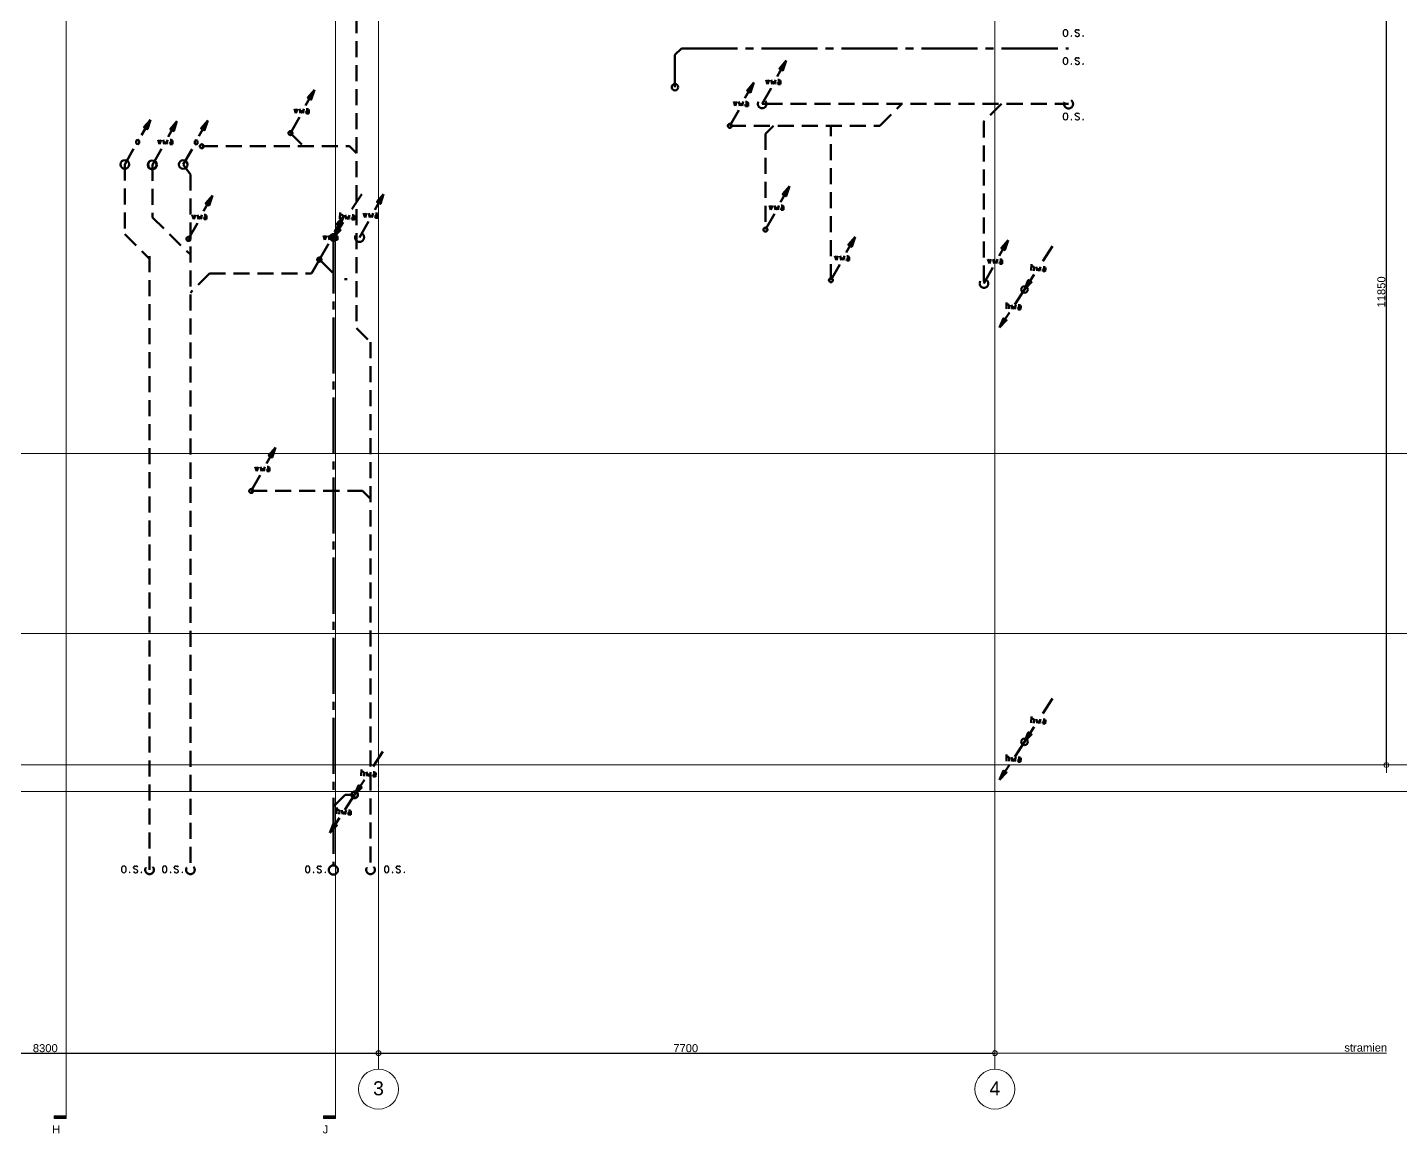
# Model space of a CAD drawing. Header units: metres. Extents: x -4.5 to 35.1, y -3.6 to 25.4.
# Drawn here: x 9.22 to 26.37, y -3.6 to 10.21 of the extents above; entities that cross this region are included whole.
import ezdxf

# ---------------------------------------------------------------- set-up
doc = ezdxf.new("R2010")
doc.units = ezdxf.units.M
doc.header["$PDMODE"] = 65
doc.linetypes.add('ACAD_ISO14W100_S12', pattern=[0.9, 0.7, -0.1, 0, 0, 0, 0, 0, -0.1])
doc.linetypes.add('VERDECKT2_S2', pattern=[0.27, 0.2, -0.07])
doc.layers.add('New_A Stramien', color=7, linetype='Continuous', lineweight=13)
doc.layers.add('Standard', color=7, linetype='Continuous', lineweight=25)
doc.styles.add('ARIAL', font='ARIAL.TTF')
doc.dimstyles.new('_DIMSTYLE_3', dxfattribs={"dimtxt": 0.1, "dimasz": 0.2, "dimexe": 0, "dimexo": 0, "dimgap": 0.05, "dimtad": 2, "dimdec": 0, "dimlfac": 1000, "dimrnd": 1, "dimdsep": 46, "dimtxsty": 'ARIAL', "dimblk1": 'ALL_ML_KREIS', "dimblk2": 'ALL_ML_KREIS', "dimsah": 1, "dimcen": 0, "dimclrd": 9, "dimclre": 9, "dimclrt": 9, "dimadec": 0, "dimazin": 0, "dimtfac": 1, "dimtdec": 0, "dimtix": 1, "dimtmove": 2, "dimatfit": 3, "dimfxl": 0, "dimtzin": 0, "dimlwd": 0, "dimlwe": 13, "dimarcsym": 0})

# ---------------------------------------------------------------- blocks, each defined once
blk = doc.blocks.new('ALL_ML_KREIS')
at = {"color": 0, "linetype": 'ByBlock', "lineweight": -2}
for p, q in [((-1, 0), (0.5, 0)), ((0, -0.5), (0, 0.5))]:
    blk.add_line(p, q, dxfattribs=at)
blk.add_circle((0, 0), 0.15, dxfattribs=at)
blk = doc.blocks.new('*D17')
at = {"layer": 'DEFPOINTS', "color": 252, "linetype": 'Continuous', "lineweight": 13}
for p in [(5.3, -2.6), (5.3, -2.6), (13.6, -2.6)]:
    blk.add_point(p, dxfattribs=at)
at = {"layer": 'Standard', "color": 9, "linetype": 'Continuous', "lineweight": -2}
for p, q in [((5.3, -2.6), (5.3, -2.6)), ((13.6, -2.6), (13.6, -2.6))]:
    blk.add_line(p, q, dxfattribs=at)
at = {"layer": 'Standard', "color": 252, "linetype": 'Continuous', "lineweight": -2}
blk.add_line((5.3, -2.6), (13.6, -2.6), dxfattribs=at)
at = {"layer": 'Standard', "color": 9, "linetype": 'Continuous', "lineweight": 13, "xscale": 0.2, "yscale": 0.2, "zscale": 0.2, "rotation": 180}
blk.add_blockref('ALL_ML_KREIS', (5.3, -2.6), dxfattribs=at)
at = {"layer": 'Standard', "color": 9, "linetype": 'Continuous', "lineweight": 13, "xscale": 0.2, "yscale": 0.2, "zscale": 0.2}
blk.add_blockref('ALL_ML_KREIS', (13.6, -2.6), dxfattribs=at)
at = {"layer": 'Standard', "color": 9, "linetype": 'Continuous', "lineweight": 13, "insert": (9.438, -2.538), "char_height": 0.1, "width": 0.4, "attachment_point": 5, "style": 'ARIAL'}
blk.add_mtext('\\A1;{8300}', dxfattribs=at)
blk = doc.blocks.new('*D18')
at = {"layer": 'DEFPOINTS', "color": 252, "linetype": 'Continuous', "lineweight": 13}
for p in [(13.6, -2.6), (13.6, -2.6), (21.3, -2.6)]:
    blk.add_point(p, dxfattribs=at)
at = {"layer": 'Standard', "color": 9, "linetype": 'Continuous', "lineweight": -2}
for p, q in [((13.6, -2.6), (13.6, -2.6)), ((21.3, -2.6), (21.3, -2.6))]:
    blk.add_line(p, q, dxfattribs=at)
at = {"layer": 'Standard', "color": 252, "linetype": 'Continuous', "lineweight": -2}
blk.add_line((13.6, -2.6), (21.3, -2.6), dxfattribs=at)
at = {"layer": 'Standard', "color": 9, "linetype": 'Continuous', "lineweight": 13, "xscale": 0.2, "yscale": 0.2, "zscale": 0.2, "rotation": 180}
blk.add_blockref('ALL_ML_KREIS', (13.6, -2.6), dxfattribs=at)
at = {"layer": 'Standard', "color": 9, "linetype": 'Continuous', "lineweight": 13, "xscale": 0.2, "yscale": 0.2, "zscale": 0.2}
blk.add_blockref('ALL_ML_KREIS', (21.3, -2.6), dxfattribs=at)
at = {"layer": 'Standard', "color": 9, "linetype": 'Continuous', "lineweight": 13, "insert": (17.438, -2.538), "char_height": 0.1, "width": 0.4, "attachment_point": 5, "style": 'ARIAL'}
blk.add_mtext('\\A1;{7700}', dxfattribs=at)
blk = doc.blocks.new('NSY101')
at = {"color": 0, "linetype": 'ByBlock', "lineweight": -2}
blk.add_circle((0, 0), 0.05, dxfattribs=at)
blk = doc.blocks.new('*D19')
at = {"layer": 'DEFPOINTS', "color": 252, "linetype": 'Continuous', "lineweight": 13}
for p in [(26.19, 12.85), (26.19, 1), (26.19, 1)]:
    blk.add_point(p, dxfattribs=at)
at = {"layer": 'Standard', "color": 9, "linetype": 'Continuous', "lineweight": -2}
for p, q in [((26.19, 12.85), (26.19, 12.85)), ((26.19, 1), (26.19, 1))]:
    blk.add_line(p, q, dxfattribs=at)
at = {"layer": 'Standard', "color": 252, "linetype": 'Continuous', "lineweight": -2}
blk.add_line((26.19, 1), (26.19, 12.85), dxfattribs=at)
at = {"layer": 'Standard', "color": 9, "linetype": 'Continuous', "lineweight": 13, "xscale": 0.2, "yscale": 0.2, "zscale": 0.2}
for p, rotation in [((26.19, 12.85), 90), ((26.19, 1), -90.00000000000001)]:
    blk.add_blockref('ALL_ML_KREIS', p, dxfattribs=dict(at, rotation=rotation))
at = {"layer": 'Standard', "color": 9, "linetype": 'Continuous', "lineweight": 13, "insert": (26.128, 6.909), "char_height": 0.1, "width": 0.5, "attachment_point": 5, "rotation": 90, "style": 'ARIAL'}
blk.add_mtext('\\A1;{11850}', dxfattribs=at)
blk = doc.blocks.new('COMPLEXOBJECT_3')
at = {"layer": 'Standard', "color": 252, "linetype": 'Continuous', "lineweight": 13, "insert": (13.6, -3.04), "char_height": 0.175, "width": 0.22374, "attachment_point": 5, "style": 'ARIAL'}
blk.add_mtext('\\W0.99;3', dxfattribs=at)
blk = doc.blocks.new('COMPLEXOBJECT_4')
at = {"layer": 'Standard', "color": 252, "linetype": 'Continuous', "lineweight": 13, "insert": (21.3, -3.04), "char_height": 0.175, "width": 0.22374, "attachment_point": 5, "style": 'ARIAL'}
blk.add_mtext('\\W0.99;4', dxfattribs=at)

msp = doc.modelspace()

# ---------------------------------------------------------------- hatches: boundary and pattern name
at = {"layer": 'Standard', "linetype": 'Continuous', "lineweight": 13}
for points in [[(9.6986, -3.4138), (9.6986, -3.3838), (9.5486, -3.3838), (9.5486, -3.4138)], [(13.0633, -3.4138), (13.0633, -3.3838), (12.9133, -3.3838), (12.9133, -3.4138)]]:
    msp.add_hatch(color=0, dxfattribs=at).paths.add_polyline_path(points)

# ---------------------------------------------------------------- linework, layer by layer
at = {"layer": 'New_A Stramien', "color": 252, "linetype": 'Continuous', "lineweight": 13}
for p, q in [((13.6, -1.8), (13.6, 23.46)), ((13.6, -1.8), (13.6, 23.46)), ((21.3, -1.7955), (21.3, 23.4554)), ((21.3, -1.7955), (21.3, 23.4554)), ((-2.89, 1), (25.9, 1)), ((-2.89, 1), (25.9, 1)), ((25.9, 1), (26.9, 1)), ((13.6, -1.8), (13.6, -2.8)), ((21.3, -1.7955), (21.3, -2.8))]:
    msp.add_line(p, q, dxfattribs=at)
for centre, start, end in [((13.6, -3.05), 90, 270), ((13.6, -3.05), 270, 90), ((21.3, -3.05), 90, 270), ((21.3, -3.05), 270, 90)]:
    msp.add_arc(centre, 0.25, start, end, dxfattribs=at)
at = {"layer": 'Standard', "color": 252, "linetype": 'Continuous', "lineweight": 13}
for p, q in [((9.6986, -3.2638), (9.6986, 25.0491)), ((9.6986, -3.2638), (9.6986, 25.0491)), ((13.0633, -3.2638), (13.0633, 25.0491)), ((13.0633, -3.2638), (13.0633, 25.0491)), ((-4.1221, 4.8908), (26.8317, 4.8908)), ((-4.1221, 4.8908), (26.8317, 4.8908)), ((-4.1221, 2.6413), (26.8317, 2.6413)), ((-4.1221, 2.6413), (26.8317, 2.6413)), ((-4.1221, 0.6673), (26.8317, 0.6673)), ((-4.1221, 0.6673), (26.8317, 0.6673)), ((21.3, -2.6), (26.19, -2.6)), ((21.3, -2.6), (26.19, -2.6)), ((9.6986, -3.4138), (9.6986, -2.9038)), ((13.0633, -3.4138), (13.0633, -2.9038)), ((9.6986, -3.3838), (9.5486, -3.3838)), ((9.5486, -3.3838), (9.5486, -3.4138)), ((9.5486, -3.4138), (9.6986, -3.4138)), ((9.6986, -3.4138), (9.6986, -3.3838)), ((13.0633, -3.3838), (12.9133, -3.3838)), ((12.9133, -3.3838), (12.9133, -3.4138)), ((12.9133, -3.4138), (13.0633, -3.4138)), ((13.0633, -3.4138), (13.0633, -3.3838))]:
    msp.add_line(p, q, dxfattribs=at)
at = {"layer": 'Standard', "color": 32, "linetype": 'VERDECKT2_S2', "lineweight": 50}
for p, q in [((13.3238, 11.2416), (13.3238, 6.4579)), ((18.3929, 9.2568), (18.4471, 9.2568)), ((18.4471, 9.2568), (22.2202, 9.2568)), ((19.8638, 8.9831), (20.1375, 9.2568)), ((21.3814, 9.2568), (21.1639, 9.0393)), ((17.9887, 8.9831), (19.8638, 8.9831)), ((18.5352, 8.9831), (18.4331, 8.8831)), ((19.2525, 7.0555), (19.2525, 8.9831)), ((21.1639, 9.0393), (21.1639, 7.0142)), ((12.5008, 8.8935), (12.6508, 8.7435)), ((18.4331, 8.8831), (18.4331, 7.6868)), ((11.3934, 8.7277), (13.2393, 8.7277)), ((13.2393, 8.7277), (13.3238, 8.6414)), ((10.4316, 8.5016), (10.4316, 7.6306)), ((10.7255, 8.5177), (10.7215, 8.4973)), ((10.7215, 8.4973), (10.7255, 8.4769)), ((10.7357, 8.5361), (10.7255, 8.5177)), ((10.7255, 8.4769), (10.7357, 8.4585)), ((10.7541, 8.5483), (10.7357, 8.5361)), ((10.7357, 8.4585), (10.7541, 8.4463)), ((10.7745, 8.5524), (10.7541, 8.5483)), ((10.7541, 8.4463), (10.7745, 8.4422)), ((10.7949, 8.5483), (10.7745, 8.5524)), ((10.7745, 8.4422), (10.7949, 8.4463)), ((10.7753, 8.4981), (10.7753, 7.8405)), ((10.8133, 8.5361), (10.7949, 8.5483)), ((10.7949, 8.4463), (10.8133, 8.4585)), ((10.8255, 8.5177), (10.8133, 8.5361)), ((10.8133, 8.4585), (10.8255, 8.4769)), ((10.8296, 8.4973), (10.8255, 8.5177)), ((10.8255, 8.4769), (10.8296, 8.4973)), ((11.1612, 8.4999), (11.2507, 8.3762)), ((11.2507, 8.3762), (11.2507, -0.3092)), ((10.7753, 7.8405), (11.2507, 7.3748)), ((10.4316, 7.6306), (10.7407, 7.322)), ((11.225, 7.5707), (11.2507, 7.545)), ((10.7407, 7.3556), (10.7407, -0.3092)), ((12.8743, 7.3355), (12.7618, 7.1376)), ((11.4904, 7.1376), (11.2507, 6.8979)), ((11.4904, 7.1376), (12.7618, 7.1376)), ((13.1738, 7.0684), (13.2092, 7.0684)), ((13.3238, 6.4579), (13.5009, 6.2808)), ((13.5009, 6.2808), (13.5009, -0.3092)), ((12.0112, 4.4224), (13.4009, 4.4224)), ((13.4009, 4.4224), (13.5009, 4.3224))]:
    msp.add_line(p, q, dxfattribs=at)
at = {"layer": 'Standard', "color": 32, "linetype": 'Continuous', "lineweight": 25}
for p, q in [((22.1577, 10.1707), (22.1536, 10.1561)), ((22.1536, 10.1561), (22.1536, 10.129)), ((22.1536, 10.129), (22.1577, 10.1144)), ((22.1681, 10.1811), (22.1577, 10.1707)), ((22.1807, 10.1832), (22.1681, 10.1811)), ((22.1952, 10.1811), (22.1807, 10.1832)), ((22.2057, 10.1707), (22.1952, 10.1811)), ((22.2098, 10.1561), (22.2057, 10.1707)), ((22.2057, 10.1144), (22.2098, 10.129)), ((22.2098, 10.129), (22.2098, 10.1561)), ((22.3098, 10.1811), (22.3015, 10.1707)), ((22.3015, 10.1623), (22.3015, 10.1707)), ((22.3015, 10.1623), (22.3057, 10.154)), ((22.3057, 10.154), (22.314, 10.1498)), ((22.3223, 10.1832), (22.3098, 10.1811)), ((22.3432, 10.1352), (22.314, 10.1498)), ((22.3223, 10.1832), (22.3348, 10.1832)), ((22.3473, 10.1811), (22.3348, 10.1832)), ((22.3515, 10.129), (22.3432, 10.1352)), ((22.3557, 10.1707), (22.3473, 10.1811)), ((22.3557, 10.1207), (22.3515, 10.129)), ((22.3557, 10.1144), (22.3557, 10.1207)), ((22.1577, 10.1144), (22.1681, 10.104)), ((22.1681, 10.104), (22.1807, 10.0998)), ((22.1807, 10.0998), (22.1952, 10.104)), ((22.1952, 10.104), (22.2057, 10.1144)), ((22.2536, 10.1061), (22.2515, 10.104)), ((22.2515, 10.104), (22.2536, 10.1019)), ((22.2577, 10.1061), (22.2536, 10.1061)), ((22.2536, 10.1019), (22.2557, 10.0998)), ((22.2557, 10.0998), (22.2577, 10.1019)), ((22.2577, 10.104), (22.2577, 10.1061)), ((22.2577, 10.1019), (22.2577, 10.104)), ((22.3015, 10.1144), (22.3098, 10.104)), ((22.3098, 10.104), (22.3223, 10.0998)), ((22.3223, 10.0998), (22.3348, 10.0998)), ((22.3348, 10.0998), (22.3473, 10.104)), ((22.3473, 10.104), (22.3557, 10.1144)), ((22.4036, 10.1061), (22.3994, 10.1061)), ((22.3994, 10.1061), (22.3994, 10.1019)), ((22.3994, 10.1019), (22.4015, 10.0998)), ((22.4015, 10.0998), (22.4036, 10.1019)), ((22.4057, 10.104), (22.4036, 10.1061)), ((22.4036, 10.1019), (22.4057, 10.104)), ((22.1577, 9.1276), (22.1536, 9.113)), ((22.1536, 9.113), (22.1536, 9.086)), ((22.1681, 9.138), (22.1577, 9.1276)), ((22.1807, 9.1401), (22.1681, 9.138)), ((22.1952, 9.138), (22.1807, 9.1401)), ((22.2057, 9.1276), (22.1952, 9.138)), ((22.2098, 9.113), (22.2057, 9.1276)), ((22.2098, 9.086), (22.2098, 9.113)), ((22.3098, 9.138), (22.3015, 9.1276)), ((22.3015, 9.1193), (22.3015, 9.1276)), ((22.3015, 9.1193), (22.3057, 9.111)), ((22.3057, 9.111), (22.314, 9.1068)), ((22.3223, 9.1401), (22.3098, 9.138)), ((22.3432, 9.0922), (22.314, 9.1068)), ((22.3223, 9.1401), (22.3348, 9.1401)), ((22.3473, 9.138), (22.3348, 9.1401)), ((22.3515, 9.086), (22.3432, 9.0922)), ((22.3557, 9.1276), (22.3473, 9.138)), ((22.1536, 9.086), (22.1577, 9.0714)), ((22.1577, 9.0714), (22.1681, 9.061)), ((22.1681, 9.061), (22.1807, 9.0568)), ((22.1807, 9.0568), (22.1952, 9.061)), ((22.1952, 9.061), (22.2057, 9.0714)), ((22.2057, 9.0714), (22.2098, 9.086)), ((22.2536, 9.063), (22.2515, 9.061)), ((22.2515, 9.061), (22.2536, 9.0589)), ((22.2577, 9.063), (22.2536, 9.063)), ((22.2536, 9.0589), (22.2557, 9.0568)), ((22.2557, 9.0568), (22.2577, 9.0589)), ((22.2577, 9.061), (22.2577, 9.063)), ((22.2577, 9.0589), (22.2577, 9.061)), ((22.3015, 9.0714), (22.3098, 9.061)), ((22.3098, 9.061), (22.3223, 9.0568)), ((22.3223, 9.0568), (22.3348, 9.0568)), ((22.3348, 9.0568), (22.3473, 9.061)), ((22.3473, 9.061), (22.3557, 9.0714)), ((22.3557, 9.0776), (22.3515, 9.086)), ((22.3557, 9.0714), (22.3557, 9.0776)), ((22.4036, 9.063), (22.3994, 9.063)), ((22.3994, 9.063), (22.3994, 9.0589)), ((22.3994, 9.0589), (22.4015, 9.0568)), ((22.4015, 9.0568), (22.4036, 9.0589)), ((22.4057, 9.061), (22.4036, 9.063)), ((22.4036, 9.0589), (22.4057, 9.061)), ((10.3949, -0.2759), (10.3907, -0.2905)), ((10.3907, -0.2905), (10.3907, -0.3175)), ((10.3907, -0.3175), (10.3949, -0.3321)), ((10.4053, -0.2655), (10.3949, -0.2759)), ((10.3949, -0.3321), (10.4053, -0.3425)), ((10.4178, -0.2634), (10.4053, -0.2655)), ((10.4053, -0.3425), (10.4178, -0.3467)), ((10.4324, -0.2655), (10.4178, -0.2634)), ((10.4178, -0.3467), (10.4324, -0.3425)), ((10.4428, -0.2759), (10.4324, -0.2655)), ((10.4324, -0.3425), (10.4428, -0.3321)), ((10.4469, -0.2905), (10.4428, -0.2759)), ((10.4428, -0.3321), (10.4469, -0.3175)), ((10.4469, -0.3175), (10.4469, -0.2905)), ((10.4907, -0.3405), (10.4886, -0.3425)), ((10.4886, -0.3425), (10.4907, -0.3446)), ((10.4949, -0.3405), (10.4907, -0.3405)), ((10.4949, -0.3425), (10.4949, -0.3405)), ((10.4949, -0.3446), (10.4949, -0.3425)), ((10.547, -0.2655), (10.5386, -0.2759)), ((10.5386, -0.2842), (10.5386, -0.2759)), ((10.5386, -0.2842), (10.5428, -0.2925)), ((10.5386, -0.3321), (10.547, -0.3425)), ((10.5428, -0.2925), (10.5511, -0.2967)), ((10.5595, -0.2634), (10.547, -0.2655)), ((10.547, -0.3425), (10.5595, -0.3467)), ((10.5803, -0.3113), (10.5511, -0.2967)), ((10.5595, -0.2634), (10.572, -0.2634)), ((10.5845, -0.2655), (10.572, -0.2634)), ((10.572, -0.3467), (10.5845, -0.3425)), ((10.5886, -0.3175), (10.5803, -0.3113)), ((10.5928, -0.2759), (10.5845, -0.2655)), ((10.5845, -0.3425), (10.5928, -0.3321)), ((10.5928, -0.3259), (10.5886, -0.3175)), ((10.5928, -0.3321), (10.5928, -0.3259)), ((10.6407, -0.3405), (10.6365, -0.3405)), ((10.6365, -0.3405), (10.6365, -0.3446)), ((10.6428, -0.3425), (10.6407, -0.3405)), ((10.6407, -0.3446), (10.6428, -0.3425)), ((10.9049, -0.2759), (10.9007, -0.2905)), ((10.9007, -0.2905), (10.9007, -0.3175)), ((10.9007, -0.3175), (10.9049, -0.3321)), ((10.9153, -0.2655), (10.9049, -0.2759)), ((10.9049, -0.3321), (10.9153, -0.3425)), ((10.9278, -0.2634), (10.9153, -0.2655)), ((10.9153, -0.3425), (10.9278, -0.3467)), ((10.9424, -0.2655), (10.9278, -0.2634)), ((10.9278, -0.3467), (10.9424, -0.3425)), ((10.9528, -0.2759), (10.9424, -0.2655)), ((10.9424, -0.3425), (10.9528, -0.3321)), ((10.9569, -0.2905), (10.9528, -0.2759)), ((10.9528, -0.3321), (10.9569, -0.3175)), ((10.9569, -0.3175), (10.9569, -0.2905)), ((11.0007, -0.3405), (10.9986, -0.3425)), ((10.9986, -0.3425), (11.0007, -0.3446)), ((11.0049, -0.3405), (11.0007, -0.3405)), ((11.0049, -0.3425), (11.0049, -0.3405)), ((11.0049, -0.3446), (11.0049, -0.3425)), ((11.057, -0.2655), (11.0486, -0.2759)), ((11.0486, -0.2842), (11.0486, -0.2759)), ((11.0486, -0.2842), (11.0528, -0.2925)), ((11.0486, -0.3321), (11.057, -0.3425)), ((11.0528, -0.2925), (11.0611, -0.2967)), ((11.0695, -0.2634), (11.057, -0.2655)), ((11.057, -0.3425), (11.0695, -0.3467)), ((11.0903, -0.3113), (11.0611, -0.2967)), ((11.0695, -0.2634), (11.082, -0.2634)), ((11.0945, -0.2655), (11.082, -0.2634)), ((11.082, -0.3467), (11.0945, -0.3425)), ((11.0986, -0.3175), (11.0903, -0.3113)), ((11.1028, -0.2759), (11.0945, -0.2655)), ((11.0945, -0.3425), (11.1028, -0.3321)), ((11.1028, -0.3259), (11.0986, -0.3175)), ((11.1028, -0.3321), (11.1028, -0.3259)), ((11.1507, -0.3405), (11.1465, -0.3405)), ((11.1465, -0.3405), (11.1465, -0.3446)), ((11.1528, -0.3425), (11.1507, -0.3405)), ((11.1507, -0.3446), (11.1528, -0.3425)), ((13.6779, -0.2759), (13.6738, -0.2905)), ((13.6738, -0.2905), (13.6738, -0.3175)), ((13.6738, -0.3175), (13.6779, -0.3321)), ((13.6884, -0.2655), (13.6779, -0.2759)), ((13.6779, -0.3321), (13.6884, -0.3425)), ((13.7009, -0.2634), (13.6884, -0.2655)), ((13.6884, -0.3425), (13.7009, -0.3467)), ((13.7155, -0.2655), (13.7009, -0.2634)), ((13.7009, -0.3467), (13.7155, -0.3425)), ((13.7259, -0.2759), (13.7155, -0.2655)), ((13.7155, -0.3425), (13.7259, -0.3321)), ((13.73, -0.2905), (13.7259, -0.2759)), ((13.7259, -0.3321), (13.73, -0.3175)), ((13.73, -0.3175), (13.73, -0.2905)), ((13.7738, -0.3405), (13.7717, -0.3425)), ((13.7717, -0.3425), (13.7738, -0.3446)), ((13.778, -0.3405), (13.7738, -0.3405)), ((13.778, -0.3425), (13.778, -0.3405)), ((13.778, -0.3446), (13.778, -0.3425)), ((13.8301, -0.2655), (13.8217, -0.2759)), ((13.8217, -0.2842), (13.8217, -0.2759)), ((13.8217, -0.2842), (13.8259, -0.2925)), ((13.8217, -0.3321), (13.8301, -0.3425)), ((13.8259, -0.2925), (13.8342, -0.2967)), ((13.8426, -0.2634), (13.8301, -0.2655)), ((13.8301, -0.3425), (13.8426, -0.3467)), ((13.8634, -0.3113), (13.8342, -0.2967)), ((13.8426, -0.2634), (13.8551, -0.2634)), ((13.8676, -0.2655), (13.8551, -0.2634)), ((13.8551, -0.3467), (13.8676, -0.3425)), ((13.8717, -0.3175), (13.8634, -0.3113)), ((13.8759, -0.2759), (13.8676, -0.2655)), ((13.8676, -0.3425), (13.8759, -0.3321)), ((13.8759, -0.3259), (13.8717, -0.3175)), ((13.8759, -0.3321), (13.8759, -0.3259)), ((13.9238, -0.3405), (13.9196, -0.3405)), ((13.9196, -0.3405), (13.9196, -0.3446)), ((13.9259, -0.3425), (13.9238, -0.3405)), ((13.9238, -0.3446), (13.9259, -0.3425)), ((10.4907, -0.3446), (10.4928, -0.3467)), ((10.4928, -0.3467), (10.4949, -0.3446)), ((10.5595, -0.3467), (10.572, -0.3467)), ((10.6365, -0.3446), (10.6386, -0.3467)), ((10.6386, -0.3467), (10.6407, -0.3446)), ((11.0007, -0.3446), (11.0028, -0.3467)), ((11.0028, -0.3467), (11.0049, -0.3446)), ((11.0695, -0.3467), (11.082, -0.3467)), ((11.1465, -0.3446), (11.1486, -0.3467)), ((11.1486, -0.3467), (11.1507, -0.3446)), ((13.7738, -0.3446), (13.7759, -0.3467)), ((13.7759, -0.3467), (13.778, -0.3446)), ((13.8426, -0.3467), (13.8551, -0.3467)), ((13.9196, -0.3446), (13.9217, -0.3467)), ((13.9217, -0.3467), (13.9238, -0.3446))]:
    msp.add_line(p, q, dxfattribs=at)
at = {"layer": 'Standard', "color": 4, "linetype": 'ACAD_ISO14W100_S12', "lineweight": 50}
for p, q in [((17.3032, 9.8686), (17.3845, 9.9498)), ((17.3845, 9.9498), (22.2202, 9.9498)), ((17.3032, 9.4664), (17.3032, 9.8686)), ((13.0368, 7.5897), (13.0368, -0.255)), ((12.8618, 7.3126), (13.0243, 7.1501)), ((13.1832, 0.6267), (13.0368, 0.4803)), ((13.3019, 0.6267), (13.1832, 0.6267))]:
    msp.add_line(p, q, dxfattribs=at)
at = {"layer": 'Standard', "color": 32, "linetype": 'Continuous', "lineweight": 50}
for p, q in [((18.6934, 9.7982), (18.5817, 9.6018)), ((12.8013, 9.4349), (12.6896, 9.2385)), ((18.2892, 9.5245), (18.1775, 9.3281)), ((18.3929, 9.2568), (18.5054, 9.4547)), ((18.4426, 9.5596), (18.4614, 9.5054)), ((18.4614, 9.5054), (18.4802, 9.5596)), ((18.5072, 9.5596), (18.5197, 9.5054)), ((18.5197, 9.5054), (18.5343, 9.5408)), ((18.5343, 9.5408), (18.5468, 9.5054)), ((18.5468, 9.5054), (18.5614, 9.5596)), ((18.5898, 9.5255), (18.5857, 9.5151)), ((18.5857, 9.5151), (18.5898, 9.5047)), ((18.5898, 9.5568), (18.6065, 9.5568)), ((18.6003, 9.5297), (18.5898, 9.5255)), ((18.5898, 9.5047), (18.6003, 9.5026)), ((18.6003, 9.5297), (18.6211, 9.5297)), ((18.6211, 9.5026), (18.6003, 9.5026)), ((18.6169, 9.5505), (18.6065, 9.5568)), ((18.6211, 9.5401), (18.6169, 9.5505)), ((18.6211, 9.5401), (18.6211, 9.5026)), ((18.0384, 9.2859), (18.0572, 9.2317)), ((18.0572, 9.2317), (18.076, 9.2859)), ((18.103, 9.2859), (18.1155, 9.2317)), ((18.1155, 9.2317), (18.1301, 9.2671)), ((18.1301, 9.2671), (18.1426, 9.2317)), ((18.1426, 9.2317), (18.1572, 9.2859)), ((18.1856, 9.2831), (18.2023, 9.2831)), ((18.2127, 9.2768), (18.2023, 9.2831)), ((18.2169, 9.2664), (18.2127, 9.2768)), ((18.2169, 9.2664), (18.2169, 9.2289)), ((12.5008, 8.8935), (12.6133, 9.0914)), ((12.5506, 9.1963), (12.5693, 9.1421)), ((12.5693, 9.1421), (12.5881, 9.1963)), ((12.6152, 9.1963), (12.6277, 9.1421)), ((12.6277, 9.1421), (12.6423, 9.1776)), ((12.6423, 9.1776), (12.6548, 9.1421)), ((12.6548, 9.1421), (12.6693, 9.1963)), ((12.6978, 9.1622), (12.6936, 9.1518)), ((12.6936, 9.1518), (12.6978, 9.1414)), ((12.6978, 9.1935), (12.7144, 9.1935)), ((12.7082, 9.1664), (12.6978, 9.1622)), ((12.6978, 9.1414), (12.7082, 9.1393)), ((12.7082, 9.1664), (12.729, 9.1664)), ((12.729, 9.1393), (12.7082, 9.1393)), ((12.7248, 9.1872), (12.7144, 9.1935)), ((12.729, 9.1768), (12.7248, 9.1872)), ((12.729, 9.1768), (12.729, 9.1393)), ((17.9887, 8.9831), (18.1012, 9.181)), ((18.1856, 9.2518), (18.1815, 9.2414)), ((18.1815, 9.2414), (18.1856, 9.231)), ((18.196, 9.256), (18.1856, 9.2518)), ((18.1856, 9.231), (18.196, 9.2289)), ((18.196, 9.256), (18.2169, 9.256)), ((18.2169, 9.2289), (18.196, 9.2289)), ((10.752, 9.0588), (10.6418, 8.8669)), ((11.0828, 9.0417), (10.9723, 8.8447)), ((11.4683, 9.0492), (11.356, 8.8553)), ((10.5765, 8.7996), (10.5744, 8.7894)), ((10.5744, 8.7731), (10.5744, 8.7894)), ((10.5744, 8.7731), (10.5765, 8.7628)), ((10.5826, 8.8057), (10.5765, 8.7996)), ((10.5765, 8.7628), (10.5826, 8.7567)), ((10.5928, 8.8077), (10.5826, 8.8057)), ((10.5826, 8.7567), (10.5928, 8.7547)), ((10.601, 8.8057), (10.5928, 8.8077)), ((10.5928, 8.7547), (10.601, 8.7567)), ((10.6071, 8.7996), (10.601, 8.8057)), ((10.601, 8.7567), (10.6071, 8.7628)), ((10.6091, 8.7894), (10.6071, 8.7996)), ((10.6071, 8.7628), (10.6091, 8.7731)), ((10.6091, 8.7894), (10.6091, 8.7731)), ((10.8461, 8.8085), (10.8649, 8.7544)), ((10.8649, 8.7544), (10.8836, 8.8085)), ((10.9107, 8.8085), (10.9232, 8.7544)), ((10.9232, 8.7544), (10.9378, 8.7898)), ((10.9378, 8.7898), (10.9503, 8.7544)), ((10.9503, 8.7544), (10.9649, 8.8085)), ((10.9961, 8.7773), (10.9919, 8.7669)), ((10.9919, 8.7669), (10.9961, 8.7564)), ((10.9961, 8.8085), (11.0128, 8.8085)), ((11.0065, 8.7814), (10.9961, 8.7773)), ((10.9961, 8.7564), (11.0065, 8.7544)), ((11.0065, 8.7814), (11.0274, 8.7814)), ((11.0274, 8.7544), (11.0065, 8.7544)), ((11.0232, 8.8023), (11.0128, 8.8085)), ((11.0274, 8.7919), (11.0232, 8.8023)), ((11.0274, 8.7919), (11.0274, 8.7544)), ((11.3061, 8.7958), (11.304, 8.7876)), ((11.304, 8.7693), (11.304, 8.7876)), ((11.304, 8.7693), (11.3061, 8.7591)), ((11.3142, 8.8019), (11.3061, 8.7958)), ((11.3061, 8.7591), (11.3142, 8.753)), ((11.3224, 8.804), (11.3142, 8.8019)), ((11.3142, 8.753), (11.3224, 8.7509)), ((11.3306, 8.8019), (11.3224, 8.804)), ((11.3224, 8.7509), (11.3306, 8.753)), ((11.3387, 8.7958), (11.3306, 8.8019)), ((11.3306, 8.753), (11.3387, 8.7591)), ((11.3408, 8.7876), (11.3387, 8.7958)), ((11.3387, 8.7591), (11.3408, 8.7693)), ((11.3408, 8.7876), (11.3408, 8.7693)), ((10.5418, 8.6955), (10.4316, 8.5016)), ((10.7753, 8.4981), (10.8878, 8.696)), ((11.2734, 8.6917), (11.1612, 8.4999)), ((10.3805, 8.5241), (10.3765, 8.5016)), ((10.3765, 8.5016), (10.3805, 8.4812)), ((10.3928, 8.5404), (10.3805, 8.5241)), ((10.3805, 8.4812), (10.3928, 8.4628)), ((10.4112, 8.5526), (10.3928, 8.5404)), ((10.3928, 8.4628), (10.4112, 8.4526)), ((10.4316, 8.5567), (10.4112, 8.5526)), ((10.4112, 8.4526), (10.4316, 8.4485)), ((10.452, 8.5526), (10.4316, 8.5567)), ((10.4316, 8.4485), (10.452, 8.4526)), ((10.4703, 8.5404), (10.452, 8.5526)), ((10.452, 8.4526), (10.4703, 8.4628)), ((10.4806, 8.5241), (10.4703, 8.5404)), ((10.4703, 8.4628), (10.4806, 8.4812)), ((10.4846, 8.5016), (10.4806, 8.5241)), ((10.4806, 8.4812), (10.4846, 8.5016)), ((10.7215, 8.5155), (10.7174, 8.4951)), ((10.7174, 8.4951), (10.7215, 8.4747)), ((10.7338, 8.5339), (10.7215, 8.5155)), ((10.7215, 8.4747), (10.7338, 8.4563)), ((10.7521, 8.5461), (10.7338, 8.5339)), ((10.7338, 8.4563), (10.7521, 8.4461)), ((10.7725, 8.5502), (10.7521, 8.5461)), ((10.7521, 8.4461), (10.7725, 8.44)), ((10.7929, 8.5461), (10.7725, 8.5502)), ((10.7725, 8.44), (10.7929, 8.4461)), ((10.8113, 8.5339), (10.7929, 8.5461)), ((10.7929, 8.4461), (10.8113, 8.4563)), ((10.8235, 8.5155), (10.8113, 8.5339)), ((10.8113, 8.4563), (10.8235, 8.4747)), ((10.8276, 8.4951), (10.8235, 8.5155)), ((10.8235, 8.4747), (10.8276, 8.4951)), ((11.1102, 8.5203), (11.1061, 8.4999)), ((11.1061, 8.4999), (11.1102, 8.4774)), ((11.1224, 8.5386), (11.1102, 8.5203)), ((11.1102, 8.4774), (11.1224, 8.4611)), ((11.1408, 8.5488), (11.1224, 8.5386)), ((11.1224, 8.4611), (11.1408, 8.4488)), ((11.1612, 8.5529), (11.1408, 8.5488)), ((11.1408, 8.4488), (11.1612, 8.4448)), ((11.1816, 8.5488), (11.1612, 8.5529)), ((11.1612, 8.4448), (11.1816, 8.4488)), ((11.2, 8.5386), (11.1816, 8.5488)), ((11.1816, 8.4488), (11.2, 8.4611)), ((11.2122, 8.5203), (11.2, 8.5386)), ((11.2, 8.4611), (11.2122, 8.4774)), ((11.2163, 8.4999), (11.2122, 8.5203)), ((11.2122, 8.4774), (11.2163, 8.4999)), ((11.5255, 8.1121), (11.4138, 7.9157)), ((13.6644, 8.131), (13.5527, 7.9347)), ((18.7336, 8.2282), (18.6219, 8.0318)), ((13.4136, 7.8925), (13.4324, 7.8383)), ((13.4324, 7.8383), (13.4512, 7.8925)), ((13.4782, 7.8925), (13.4907, 7.8383)), ((13.5178, 7.8383), (13.5324, 7.8925)), ((18.4829, 7.9896), (18.5016, 7.9354)), ((18.5016, 7.9354), (18.5204, 7.9896)), ((18.5474, 7.9896), (18.5599, 7.9354)), ((18.5599, 7.9354), (18.5746, 7.9708)), ((18.5746, 7.9708), (18.5871, 7.9354)), ((18.5871, 7.9354), (18.6016, 7.9896)), ((18.63, 7.9555), (18.6259, 7.9451)), ((18.6259, 7.9451), (18.63, 7.9347)), ((18.63, 7.9868), (18.6467, 7.9868)), ((18.6405, 7.9597), (18.63, 7.9555)), ((18.63, 7.9347), (18.6405, 7.9326)), ((18.6405, 7.9597), (18.6613, 7.9597)), ((18.6613, 7.9326), (18.6405, 7.9326)), ((18.6571, 7.9805), (18.6467, 7.9868)), ((18.6613, 7.9701), (18.6571, 7.9805)), ((18.6613, 7.9701), (18.6613, 7.9326)), ((11.225, 7.5707), (11.3375, 7.7686)), ((11.2748, 7.8735), (11.2935, 7.8193)), ((11.2935, 7.8193), (11.3123, 7.8735)), ((11.3393, 7.8735), (11.3518, 7.8193)), ((11.3518, 7.8193), (11.3665, 7.8547)), ((11.3665, 7.8547), (11.379, 7.8193)), ((11.379, 7.8193), (11.3935, 7.8735)), ((11.4219, 7.8394), (11.4178, 7.829)), ((11.4178, 7.829), (11.4219, 7.8186)), ((11.4219, 7.8707), (11.4386, 7.8707)), ((11.4324, 7.8436), (11.4219, 7.8394)), ((11.4219, 7.8186), (11.4324, 7.8165)), ((11.4324, 7.8436), (11.4532, 7.8436)), ((11.4532, 7.8165), (11.4324, 7.8165)), ((11.449, 7.8644), (11.4386, 7.8707)), ((11.4532, 7.854), (11.449, 7.8644)), ((11.4532, 7.854), (11.4532, 7.8165)), ((13.1623, 7.854), (13.0506, 7.6576)), ((13.3639, 7.5897), (13.4764, 7.7876)), ((13.4907, 7.8383), (13.5053, 7.8737)), ((13.5053, 7.8737), (13.5178, 7.8383)), ((13.5608, 7.8584), (13.5566, 7.848)), ((13.5566, 7.848), (13.5608, 7.8376)), ((13.5608, 7.8896), (13.5775, 7.8896)), ((13.5712, 7.8626), (13.5608, 7.8584)), ((13.5608, 7.8376), (13.5712, 7.8355)), ((13.5712, 7.8626), (13.5921, 7.8626)), ((13.5921, 7.8355), (13.5712, 7.8355)), ((13.5879, 7.8834), (13.5775, 7.8896)), ((13.5921, 7.873), (13.5879, 7.8834)), ((13.5921, 7.873), (13.5921, 7.8355)), ((18.4331, 7.6868), (18.5456, 7.8847)), ((12.9115, 7.6154), (12.9303, 7.5612)), ((12.9303, 7.5612), (12.949, 7.6154)), ((12.9761, 7.6154), (12.9886, 7.5612)), ((12.9886, 7.5612), (13.0032, 7.5966)), ((13.0032, 7.5966), (13.0157, 7.5612)), ((13.0157, 7.5612), (13.0303, 7.6154)), ((13.0587, 7.5813), (13.0545, 7.5709)), ((13.0545, 7.5709), (13.0587, 7.5605)), ((13.0587, 7.6126), (13.0754, 7.6126)), ((13.0691, 7.5855), (13.0587, 7.5813)), ((13.0587, 7.5605), (13.0691, 7.5584)), ((13.0691, 7.5855), (13.09, 7.5855)), ((13.09, 7.5584), (13.0691, 7.5584)), ((13.0858, 7.6063), (13.0754, 7.6126)), ((13.09, 7.5959), (13.0858, 7.6063)), ((13.09, 7.5959), (13.09, 7.5584)), ((19.5531, 7.5969), (19.4414, 7.4006)), ((21.4644, 7.5556), (21.3527, 7.3592)), ((12.8618, 7.3126), (12.9743, 7.5105)), ((12.7617, 7.1376), (12.8743, 7.3355)), ((19.2525, 7.0555), (19.3651, 7.2535)), ((19.3023, 7.3584), (19.3211, 7.3042)), ((19.3211, 7.3042), (19.3398, 7.3584)), ((19.3669, 7.3584), (19.3794, 7.3042)), ((19.3794, 7.3042), (19.394, 7.3396)), ((19.394, 7.3396), (19.4065, 7.3042)), ((19.4065, 7.3042), (19.4211, 7.3584)), ((19.4495, 7.3243), (19.4453, 7.3139)), ((19.4453, 7.3139), (19.4495, 7.3034)), ((19.4495, 7.3555), (19.4662, 7.3555)), ((19.4599, 7.3284), (19.4495, 7.3243)), ((19.4495, 7.3034), (19.4599, 7.3014)), ((19.4599, 7.3284), (19.4808, 7.3284)), ((19.4808, 7.3014), (19.4599, 7.3014)), ((19.4766, 7.3493), (19.4662, 7.3555)), ((19.4808, 7.3389), (19.4766, 7.3493)), ((19.4808, 7.3389), (19.4808, 7.3014)), ((21.1639, 7.0142), (21.2764, 7.2121)), ((21.2137, 7.317), (21.2324, 7.2628)), ((21.2324, 7.2628), (21.2512, 7.317)), ((21.2782, 7.317), (21.2907, 7.2628)), ((21.2907, 7.2628), (21.3054, 7.2982)), ((21.3054, 7.2982), (21.3179, 7.2628)), ((21.3179, 7.2628), (21.3324, 7.317)), ((21.3609, 7.2829), (21.3567, 7.2725)), ((21.3567, 7.2725), (21.3609, 7.2621)), ((21.3609, 7.3142), (21.3775, 7.3142)), ((21.3713, 7.2871), (21.3609, 7.2829)), ((21.3609, 7.2621), (21.3713, 7.26)), ((21.3713, 7.2871), (21.3921, 7.2871)), ((21.3921, 7.26), (21.3713, 7.26)), ((21.3879, 7.3079), (21.3775, 7.3142)), ((21.3921, 7.2975), (21.3879, 7.3079)), ((21.3921, 7.2975), (21.3921, 7.26)), ((12.3117, 4.9637), (12.2, 4.7674)), ((12.0609, 4.7252), (12.0797, 4.671)), ((12.0797, 4.671), (12.0985, 4.7252)), ((12.1255, 4.7252), (12.138, 4.671)), ((12.138, 4.671), (12.1526, 4.7064)), ((12.1526, 4.7064), (12.1651, 4.671)), ((12.1651, 4.671), (12.1797, 4.7252)), ((12.2081, 4.6911), (12.204, 4.6807)), ((12.204, 4.6807), (12.2081, 4.6703)), ((12.2081, 4.7223), (12.2248, 4.7223)), ((12.2185, 4.6953), (12.2081, 4.6911)), ((12.2081, 4.6703), (12.2185, 4.6682)), ((12.2185, 4.6953), (12.2394, 4.6953)), ((12.2394, 4.6682), (12.2185, 4.6682)), ((12.2352, 4.7161), (12.2248, 4.7223)), ((12.2394, 4.7057), (12.2352, 4.7161)), ((12.2394, 4.7057), (12.2394, 4.6682)), ((12.0112, 4.4224), (12.1237, 4.6203))]:
    msp.add_line(p, q, dxfattribs=at)
at = {"layer": 'Standard', "color": 4, "linetype": 'Continuous', "lineweight": 25}
for p, q in [((22.1577, 9.8207), (22.1536, 9.8061)), ((22.1536, 9.8061), (22.1536, 9.779)), ((22.1536, 9.779), (22.1577, 9.7644)), ((22.1681, 9.8311), (22.1577, 9.8207)), ((22.1807, 9.8332), (22.1681, 9.8311)), ((22.1952, 9.8311), (22.1807, 9.8332)), ((22.2057, 9.8207), (22.1952, 9.8311)), ((22.2098, 9.8061), (22.2057, 9.8207)), ((22.2057, 9.7644), (22.2098, 9.779)), ((22.2098, 9.779), (22.2098, 9.8061)), ((22.3098, 9.8311), (22.3015, 9.8207)), ((22.3015, 9.8123), (22.3015, 9.8207)), ((22.3015, 9.8123), (22.3057, 9.804)), ((22.3057, 9.804), (22.314, 9.7998)), ((22.3223, 9.8332), (22.3098, 9.8311)), ((22.3432, 9.7852), (22.314, 9.7998)), ((22.3223, 9.8332), (22.3348, 9.8332)), ((22.3473, 9.8311), (22.3348, 9.8332)), ((22.3515, 9.779), (22.3432, 9.7852)), ((22.3557, 9.8207), (22.3473, 9.8311)), ((22.3557, 9.7706), (22.3515, 9.779)), ((22.1577, 9.7644), (22.1681, 9.754)), ((22.1681, 9.754), (22.1807, 9.7498)), ((22.1807, 9.7498), (22.1952, 9.754)), ((22.1952, 9.754), (22.2057, 9.7644)), ((22.2536, 9.7561), (22.2515, 9.754)), ((22.2515, 9.754), (22.2536, 9.7519)), ((22.2577, 9.7561), (22.2536, 9.7561)), ((22.2536, 9.7519), (22.2557, 9.7498)), ((22.2557, 9.7498), (22.2577, 9.7519)), ((22.2577, 9.754), (22.2577, 9.7561)), ((22.2577, 9.7519), (22.2577, 9.754)), ((22.3015, 9.7644), (22.3098, 9.754)), ((22.3098, 9.754), (22.3223, 9.7498)), ((22.3223, 9.7498), (22.3348, 9.7498)), ((22.3348, 9.7498), (22.3473, 9.754)), ((22.3473, 9.754), (22.3557, 9.7644)), ((22.3557, 9.7644), (22.3557, 9.7706)), ((22.4036, 9.7561), (22.3994, 9.7561)), ((22.3994, 9.7561), (22.3994, 9.7519)), ((22.3994, 9.7519), (22.4015, 9.7498)), ((22.4015, 9.7498), (22.4036, 9.7519)), ((22.4057, 9.754), (22.4036, 9.7561)), ((22.4036, 9.7519), (22.4057, 9.754)), ((12.6909, -0.2759), (12.6868, -0.2905)), ((12.6868, -0.2905), (12.6868, -0.3175)), ((12.6868, -0.3175), (12.6909, -0.3321)), ((12.7013, -0.2655), (12.6909, -0.2759)), ((12.6909, -0.3321), (12.7013, -0.3425)), ((12.7138, -0.2634), (12.7013, -0.2655)), ((12.7013, -0.3425), (12.7138, -0.3467)), ((12.7284, -0.2655), (12.7138, -0.2634)), ((12.7138, -0.3467), (12.7284, -0.3425)), ((12.7388, -0.2759), (12.7284, -0.2655)), ((12.7284, -0.3425), (12.7388, -0.3321)), ((12.743, -0.2905), (12.7388, -0.2759)), ((12.7388, -0.3321), (12.743, -0.3175)), ((12.743, -0.3175), (12.743, -0.2905)), ((12.7868, -0.3405), (12.7847, -0.3425)), ((12.7847, -0.3425), (12.7868, -0.3446)), ((12.7909, -0.3405), (12.7868, -0.3405)), ((12.7909, -0.3425), (12.7909, -0.3405)), ((12.7909, -0.3446), (12.7909, -0.3425)), ((12.843, -0.2655), (12.8347, -0.2759)), ((12.8347, -0.2842), (12.8347, -0.2759)), ((12.8347, -0.2842), (12.8388, -0.2925)), ((12.8347, -0.3321), (12.843, -0.3425)), ((12.8388, -0.2925), (12.8472, -0.2967)), ((12.8555, -0.2634), (12.843, -0.2655)), ((12.843, -0.3425), (12.8555, -0.3467)), ((12.8763, -0.3113), (12.8472, -0.2967)), ((12.8555, -0.2634), (12.868, -0.2634)), ((12.8805, -0.2655), (12.868, -0.2634)), ((12.868, -0.3467), (12.8805, -0.3425)), ((12.8847, -0.3175), (12.8763, -0.3113)), ((12.8888, -0.2759), (12.8805, -0.2655)), ((12.8805, -0.3425), (12.8888, -0.3321)), ((12.8888, -0.3259), (12.8847, -0.3175)), ((12.8888, -0.3321), (12.8888, -0.3259)), ((12.9368, -0.3405), (12.9326, -0.3405)), ((12.9326, -0.3405), (12.9326, -0.3446)), ((12.9388, -0.3425), (12.9368, -0.3405)), ((12.9368, -0.3446), (12.9388, -0.3425)), ((12.7868, -0.3446), (12.7888, -0.3467)), ((12.7888, -0.3467), (12.7909, -0.3446)), ((12.8555, -0.3467), (12.868, -0.3467)), ((12.9326, -0.3446), (12.9347, -0.3467)), ((12.9347, -0.3467), (12.9368, -0.3446))]:
    msp.add_line(p, q, dxfattribs=at)
at = {"layer": 'Standard', "color": 4, "linetype": 'Continuous', "lineweight": 50}
for p, q in [((17.3303, 9.4956), (17.3178, 9.504)), ((13.2678, 7.9407), (13.3907, 8.1303)), ((13.1178, 7.8199), (13.1219, 7.9011)), ((13.0368, 7.5897), (13.1597, 7.7793)), ((13.1219, 7.8741), (13.1407, 7.872)), ((13.1532, 7.8678), (13.1407, 7.872)), ((13.1573, 7.8553), (13.1532, 7.8678)), ((13.1573, 7.8553), (13.1553, 7.8178)), ((13.1844, 7.8699), (13.1948, 7.8157)), ((13.1948, 7.8157), (13.2115, 7.8511)), ((13.2115, 7.8511), (13.222, 7.8136)), ((13.222, 7.8136), (13.2386, 7.8678)), ((13.2678, 7.8345), (13.2636, 7.8261)), ((13.2636, 7.8261), (13.2678, 7.8157)), ((13.2782, 7.8386), (13.2678, 7.8345)), ((13.2678, 7.8157), (13.2761, 7.8116)), ((13.2699, 7.8657), (13.2865, 7.8657)), ((13.299, 7.8095), (13.2761, 7.8116)), ((13.2782, 7.8386), (13.3011, 7.8366)), ((13.297, 7.8595), (13.2865, 7.8657)), ((13.3011, 7.8491), (13.297, 7.8595)), ((13.3011, 7.8491), (13.299, 7.8095)), ((13.0639, 7.6188), (13.0514, 7.6272)), ((21.8995, 7.2932), (22.0199, 7.4789)), ((21.7526, 7.1748), (21.7567, 7.2544)), ((21.7546, 7.2279), (21.775, 7.2258)), ((21.7852, 7.2217), (21.775, 7.2258)), ((21.7893, 7.2095), (21.7852, 7.2217)), ((21.7893, 7.2095), (21.7873, 7.1728)), ((21.8179, 7.2238), (21.8281, 7.1707)), ((21.8281, 7.1707), (21.8424, 7.2054)), ((21.8424, 7.2054), (21.8546, 7.1687)), ((21.8546, 7.1687), (21.871, 7.2217)), ((21.9016, 7.2197), (21.9179, 7.2197)), ((21.9281, 7.2136), (21.9179, 7.2197)), ((21.9322, 7.2034), (21.9281, 7.2136)), ((21.6689, 6.9381), (21.7914, 7.1258)), ((21.8995, 7.1891), (21.8954, 7.1809)), ((21.8954, 7.1809), (21.8995, 7.1707)), ((21.9097, 7.1932), (21.8995, 7.1891)), ((21.8995, 7.1707), (21.9077, 7.1666)), ((21.9301, 7.1646), (21.9077, 7.1666)), ((21.9097, 7.1932), (21.9322, 7.1912)), ((21.9322, 7.2034), (21.9301, 7.1646)), ((21.5485, 6.7524), (21.6689, 6.9381)), ((21.6322, 6.9544), (21.6301, 6.9381)), ((21.6301, 6.9381), (21.6322, 6.9238)), ((21.6403, 6.9666), (21.6322, 6.9544)), ((21.6322, 6.9238), (21.6403, 6.9115)), ((21.6546, 6.9748), (21.6403, 6.9666)), ((21.6403, 6.9115), (21.6546, 6.9034)), ((21.6689, 6.9789), (21.6546, 6.9748)), ((21.6546, 6.9034), (21.6689, 6.8993)), ((21.6852, 6.9748), (21.6689, 6.9789)), ((21.6689, 6.8993), (21.6852, 6.9034)), ((21.6975, 6.9666), (21.6852, 6.9748)), ((21.6852, 6.9034), (21.6975, 6.9115)), ((21.7056, 6.9544), (21.6975, 6.9666)), ((21.6975, 6.9115), (21.7056, 6.9238)), ((21.7097, 6.9381), (21.7056, 6.9544)), ((21.7056, 6.9238), (21.7097, 6.9381)), ((21.443, 6.6992), (21.4471, 6.7788)), ((21.445, 6.7523), (21.4654, 6.7502)), ((21.4756, 6.7462), (21.4654, 6.7502)), ((21.4797, 6.7339), (21.4756, 6.7462)), ((21.4797, 6.7339), (21.4777, 6.6972)), ((21.5083, 6.7482), (21.5185, 6.6951)), ((21.5185, 6.6951), (21.5328, 6.7298)), ((21.5328, 6.7298), (21.545, 6.6931)), ((21.545, 6.6931), (21.5614, 6.7462)), ((21.5899, 6.7135), (21.5858, 6.7053)), ((21.5858, 6.7053), (21.5899, 6.6951)), ((21.6001, 6.7176), (21.5899, 6.7135)), ((21.5899, 6.6951), (21.5981, 6.6911)), ((21.592, 6.7441), (21.6083, 6.7441)), ((21.6205, 6.689), (21.5981, 6.6911)), ((21.6001, 6.7176), (21.6226, 6.7156)), ((21.6185, 6.738), (21.6083, 6.7441)), ((21.6226, 6.7278), (21.6185, 6.738)), ((21.6226, 6.7278), (21.6205, 6.689)), ((21.3593, 6.4625), (21.4818, 6.6502)), ((21.8995, 1.6432), (22.0199, 1.8289)), ((21.7526, 1.5248), (21.7567, 1.6044)), ((21.7546, 1.5779), (21.775, 1.5758)), ((21.7852, 1.5717), (21.775, 1.5758)), ((21.7893, 1.5595), (21.7852, 1.5717)), ((21.7893, 1.5595), (21.7873, 1.5228)), ((21.8179, 1.5738), (21.8281, 1.5207)), ((21.8281, 1.5207), (21.8424, 1.5554)), ((21.8424, 1.5554), (21.8546, 1.5187)), ((21.8546, 1.5187), (21.871, 1.5717)), ((21.9016, 1.5697), (21.9179, 1.5697)), ((21.9281, 1.5636), (21.9179, 1.5697)), ((21.9322, 1.5534), (21.9281, 1.5636)), ((21.9322, 1.5534), (21.9301, 1.5146)), ((21.6689, 1.2881), (21.7914, 1.4758)), ((21.8995, 1.5391), (21.8954, 1.5309)), ((21.8954, 1.5309), (21.8995, 1.5207)), ((21.9097, 1.5432), (21.8995, 1.5391)), ((21.8995, 1.5207), (21.9077, 1.5166)), ((21.9301, 1.5146), (21.9077, 1.5166)), ((21.9097, 1.5432), (21.9322, 1.5412)), ((21.5485, 1.1024), (21.6689, 1.2881)), ((21.6322, 1.3044), (21.6301, 1.2881)), ((21.6301, 1.2881), (21.6322, 1.2738)), ((21.6403, 1.3166), (21.6322, 1.3044)), ((21.6322, 1.2738), (21.6403, 1.2615)), ((21.6546, 1.3248), (21.6403, 1.3166)), ((21.6403, 1.2615), (21.6546, 1.2534)), ((21.6689, 1.3289), (21.6546, 1.3248)), ((21.6546, 1.2534), (21.6689, 1.2493)), ((21.6852, 1.3248), (21.6689, 1.3289)), ((21.6689, 1.2493), (21.6852, 1.2534)), ((21.6975, 1.3166), (21.6852, 1.3248)), ((21.6852, 1.2534), (21.6975, 1.2615)), ((21.7056, 1.3044), (21.6975, 1.3166)), ((21.6975, 1.2615), (21.7056, 1.2738)), ((21.7097, 1.2881), (21.7056, 1.3044)), ((21.7056, 1.2738), (21.7097, 1.2881)), ((13.5325, 0.9818), (13.6529, 1.1675)), ((21.443, 1.0492), (21.4471, 1.1288)), ((21.445, 1.1023), (21.4654, 1.1002)), ((21.4756, 1.0962), (21.4654, 1.1002)), ((21.4797, 1.0839), (21.4756, 1.0962)), ((21.4797, 1.0839), (21.4777, 1.0472)), ((21.5083, 1.0982), (21.5185, 1.0451)), ((21.5185, 1.0451), (21.5328, 1.0798)), ((21.5328, 1.0798), (21.545, 1.0431)), ((21.545, 1.0431), (21.5614, 1.0962)), ((21.5899, 1.0635), (21.5858, 1.0553)), ((21.5858, 1.0553), (21.5899, 1.0451)), ((21.6001, 1.0676), (21.5899, 1.0635)), ((21.5899, 1.0451), (21.5981, 1.0411)), ((21.592, 1.0941), (21.6083, 1.0941)), ((21.6205, 1.039), (21.5981, 1.0411)), ((21.6001, 1.0676), (21.6226, 1.0656)), ((21.6185, 1.088), (21.6083, 1.0941)), ((21.6226, 1.0778), (21.6185, 1.088)), ((21.6226, 1.0778), (21.6205, 1.039)), ((13.3856, 0.8634), (13.3897, 0.943)), ((13.3876, 0.9165), (13.408, 0.9144)), ((13.4183, 0.9104), (13.408, 0.9144)), ((13.4223, 0.8981), (13.4183, 0.9104)), ((13.4223, 0.8981), (13.4203, 0.8614)), ((13.4509, 0.9124), (13.4611, 0.8593)), ((13.4611, 0.8593), (13.4754, 0.894)), ((13.4754, 0.894), (13.4876, 0.8573)), ((13.4876, 0.8573), (13.504, 0.9104)), ((13.5325, 0.8777), (13.5284, 0.8695)), ((13.5284, 0.8695), (13.5325, 0.8593)), ((13.5427, 0.8818), (13.5325, 0.8777)), ((13.5325, 0.8593), (13.5407, 0.8552)), ((13.5346, 0.9083), (13.5509, 0.9083)), ((13.5427, 0.8818), (13.5652, 0.8798)), ((13.5611, 0.9022), (13.5509, 0.9083)), ((13.5652, 0.892), (13.5611, 0.9022)), ((13.5652, 0.892), (13.5631, 0.8532)), ((21.3593, 0.8125), (21.4818, 1.0002)), ((13.3019, 0.6267), (13.4244, 0.8144)), ((13.5631, 0.8532), (13.5407, 0.8552)), ((13.1815, 0.441), (13.3019, 0.6267)), ((13.2652, 0.643), (13.2631, 0.6267)), ((13.2631, 0.6267), (13.2652, 0.6124)), ((13.2733, 0.6552), (13.2652, 0.643)), ((13.2652, 0.6124), (13.2733, 0.6001)), ((13.2876, 0.6634), (13.2733, 0.6552)), ((13.2733, 0.6001), (13.2876, 0.592)), ((13.3019, 0.6675), (13.2876, 0.6634)), ((13.2876, 0.592), (13.3019, 0.5879)), ((13.3182, 0.6634), (13.3019, 0.6675)), ((13.3019, 0.5879), (13.3182, 0.592)), ((13.329, 0.6558), (13.3165, 0.6642)), ((13.3305, 0.6552), (13.3182, 0.6634)), ((13.3182, 0.592), (13.3305, 0.6001)), ((13.3387, 0.643), (13.3305, 0.6552)), ((13.3305, 0.6001), (13.3387, 0.6124)), ((13.3427, 0.6267), (13.3387, 0.643)), ((13.3387, 0.6124), (13.3427, 0.6267)), ((13.076, 0.3878), (13.0801, 0.4674)), ((13.078, 0.4409), (13.0985, 0.4389)), ((13.1086, 0.4348), (13.0985, 0.4389)), ((13.1127, 0.4225), (13.1086, 0.4348)), ((13.1127, 0.4225), (13.1107, 0.3858)), ((13.1413, 0.4368), (13.1515, 0.3837)), ((13.1515, 0.3837), (13.1658, 0.4184)), ((13.1658, 0.4184), (13.178, 0.3817)), ((13.178, 0.3817), (13.1944, 0.4348)), ((13.2229, 0.4021), (13.2188, 0.3939)), ((13.2188, 0.3939), (13.2229, 0.3837)), ((13.2331, 0.4062), (13.2229, 0.4021)), ((13.2229, 0.3837), (13.2311, 0.3797)), ((13.225, 0.4327), (13.2413, 0.4327)), ((13.2535, 0.3776), (13.2311, 0.3797)), ((13.2331, 0.4062), (13.2556, 0.4042)), ((13.2515, 0.4266), (13.2413, 0.4327)), ((13.2556, 0.4164), (13.2515, 0.4266)), ((13.2556, 0.4164), (13.2535, 0.3776)), ((12.9923, 0.1511), (13.1148, 0.3389))]:
    msp.add_line(p, q, dxfattribs=at)
at = {"layer": 'Standard', "color": 7, "linetype": 'Continuous', "lineweight": 50}
for points in [[(18.6934, 9.7982), (18.6086, 9.6999), (18.6524, 9.6749), (18.6934, 9.7982)], [(12.8013, 9.4349), (12.7165, 9.3366), (12.7603, 9.3116), (12.8013, 9.4349)], [(18.2892, 9.5245), (18.2044, 9.4262), (18.2482, 9.4012), (18.2892, 9.5245)], [(10.752, 9.0588), (10.7132, 8.9404), (10.6704, 8.9649), (10.752, 9.0588)], [(11.0828, 9.0417), (10.9986, 8.9429), (11.0425, 8.9181), (11.0828, 9.0417)], [(11.4683, 9.0492), (11.4275, 8.9287), (11.3846, 8.9532), (11.4683, 9.0492)], [(11.5255, 8.1121), (11.4407, 8.0138), (11.4845, 7.9888), (11.5255, 8.1121)], [(13.6644, 8.131), (13.5796, 8.0328), (13.6233, 8.0078), (13.6644, 8.131)], [(18.7336, 8.2282), (18.6488, 8.1299), (18.6926, 8.1049), (18.7336, 8.2282)], [(13.1623, 7.854), (13.0775, 7.7557), (13.1212, 7.7307), (13.1623, 7.854)], [(13.0368, 7.5897), (13.0847, 7.7105), (13.1264, 7.6814), (13.0368, 7.5897)], [(19.5531, 7.5969), (19.4683, 7.4986), (19.512, 7.4736), (19.5531, 7.5969)], [(21.4644, 7.5556), (21.3796, 7.4573), (21.4234, 7.4323), (21.4644, 7.5556)], [(21.6689, 6.9381), (21.7158, 7.0564), (21.7587, 7.0299), (21.6689, 6.9381)], [(21.3593, 6.4625), (21.4062, 6.5808), (21.4471, 6.5543), (21.3593, 6.4625)], [(12.3117, 4.9637), (12.2269, 4.8654), (12.2707, 4.8404), (12.3117, 4.9637)], [(21.6689, 1.2881), (21.7158, 1.4064), (21.7587, 1.3799), (21.6689, 1.2881)], [(21.3593, 0.8125), (21.4062, 0.9308), (21.4471, 0.9043), (21.3593, 0.8125)], [(13.3019, 0.6267), (13.3489, 0.745), (13.3917, 0.7185), (13.3019, 0.6267)], [(12.9923, 0.1511), (13.0392, 0.2695), (13.0801, 0.2429), (12.9923, 0.1511)]]:
    msp.add_lwpolyline(points, close=True, dxfattribs=at)
at = {"layer": 'Standard', "color": 4, "linetype": 'Continuous', "lineweight": 50}
msp.add_circle((17.3032, 9.4664), 0.0398, dxfattribs=at)
at = {"layer": 'Standard', "color": 32, "linetype": 'VERDECKT2_S2', "lineweight": 50}
for centre, radius in [((18.3929, 9.2568), 0.0542), ((22.2202, 9.2568), 0.0563), ((17.9887, 8.9831), 0.025), ((11.3934, 8.7277), 0.025), ((12.5008, 8.8935), 0.025), ((10.7753, 8.4981), 0.0542), ((11.225, 7.5707), 0.025), ((13.3639, 7.5897), 0.0561), ((18.4331, 7.6868), 0.025), ((12.8618, 7.3126), 0.0261), ((19.2525, 7.0555), 0.025), ((21.1639, 7.0142), 0.0542), ((12.0112, 4.4224), 0.025), ((10.7407, -0.3092), 0.0542), ((11.2507, -0.3092), 0.0542), ((13.5009, -0.3092), 0.0542)]:
    msp.add_circle(centre, radius, dxfattribs=at)
at = {"layer": 'Standard', "color": 4, "linetype": 'ACAD_ISO14W100_S12', "lineweight": 50}
for centre, radius in [((13.0368, 7.5897), 0.0417), ((12.8618, 7.3126), 0.025), ((13.3019, 0.6267), 0.0417), ((13.0368, -0.3125), 0.0574)]:
    msp.add_circle(centre, radius, dxfattribs=at)

# ---------------------------------------------------------------- block references
at = {"layer": 'New_A Stramien', "color": 252, "linetype": 'Continuous', "lineweight": 13, "xscale": 1e-09, "yscale": 1e-09, "zscale": 1e-09}
for p in [(25.9, 1), (25.9, 1), (13.6, -1.8), (13.6, -1.8), (21.3, -1.7955), (21.3, -1.7955)]:
    msp.add_blockref('NSY101', p, dxfattribs=at)
at = {"layer": 'Standard', "color": 252, "linetype": 'Continuous', "lineweight": 13}
for name in ['COMPLEXOBJECT_3', 'COMPLEXOBJECT_4']:
    msp.add_blockref(name, (0, 0), dxfattribs=at)

# ---------------------------------------------------------------- texts
at = {"layer": 'Standard', "color": 252, "linetype": 'Continuous', "lineweight": 13, "char_height": 0.1, "style": 'ARIAL'}
for s, insert, width, attachment_point in [('\\W1.00;stramien', (25.6652, -2.5816), 0.588485, 7), ('\\W1.00;stramien', (25.6652, -2.5816), 0.588485, 7), ('\\W0.99;H', (9.5242, -3.5522), 0.151357, 4), ('\\W0.98;J', (12.904, -3.553), 0.119088, 4)]:
    msp.add_mtext(s, dxfattribs=dict(at, insert=insert, width=width, attachment_point=attachment_point))

# ---------------------------------------------------------------- dimensions: what is measured, and where the dimension line sits
at = {"layer": 'Standard', "color": 252, "linetype": 'Continuous', "lineweight": 13}
dim = msp.add_linear_dim(base=(26.19, 12.85), p1=(26.19, 1), p2=(26.19, 12.85), angle=90, dimstyle='_DIMSTYLE_3', override={"dimpost": '<>', "dimclrd": 9, "dimclre": 9, "dimclrt": 9, "dimlwd": 0, "dimlwe": 13}, dxfattribs=at)
dim.commit()
dim.dimension.update_dxf_attribs({"geometry": '*D19', "text_midpoint": (26.1283, 6.9091), "dimtype": 160})
for base, p1, p2, picture, middle in [((13.6, -2.6), (5.3, -2.6), (13.6, -2.6), '*D17', (9.438, -2.5382)), ((21.3, -2.6), (13.6, -2.6), (21.3, -2.6), '*D18', (17.438, -2.5383))]:
    dim = msp.add_linear_dim(base=base, p1=p1, p2=p2, dimstyle='_DIMSTYLE_3', override={"dimpost": '<>', "dimclrd": 9, "dimclre": 9, "dimclrt": 9, "dimlwd": 0, "dimlwe": 13}, dxfattribs=at)
    dim.commit()
    dim.dimension.update_dxf_attribs({"geometry": picture, "text_midpoint": middle, "dimtype": 160})

doc.saveas('drawing.dxf')
